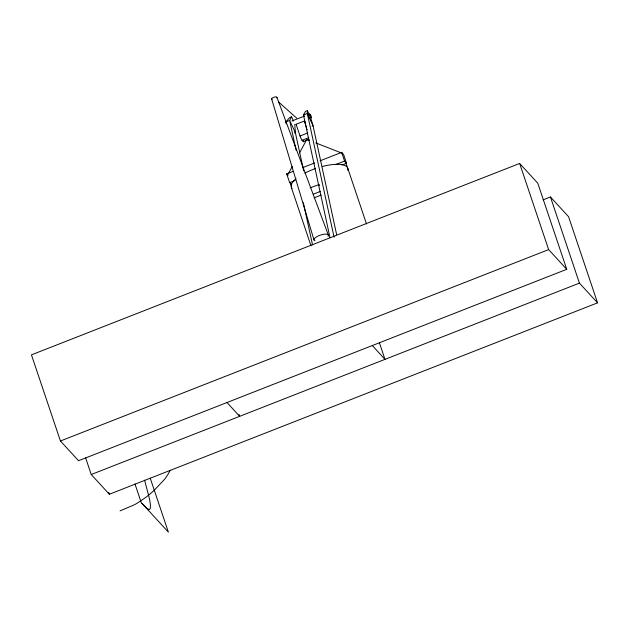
<?xml version="1.0" encoding="UTF-8"?>
<svg xmlns="http://www.w3.org/2000/svg" width="629" height="629" viewBox="0 0 629 629"><rect width="100%" height="100%" fill="white"/><g stroke="black" fill="none" stroke-linecap="round" stroke-linejoin="round"><path stroke-width="0.94" d="M330.028 237.793L303.485 115.021L305.466 111.412L307.384 110.657L307.322 113.511L334.062 237.149M309.806 113.983C312.243 124.102 311.976 111.357 308.013 114.69M288.153 174.123L292.249 166.496M299.53 152.933L306.81 139.379L309.492 140.432M170.121 470.5L167.896 474.47A49.738 46.412 -42.6 0 1 164.483 479.392L154.152 490.361A112.324 104.807 -42.6 0 1 145.881 497.28L137.24 503.169A58.56 54.644 -42.6 0 1 133.859 505.016L120.06 510.866M293.554 121.004L291.604 116.845L289.639 120.446L285.794 121.955L286.211 123.874M291.604 116.845L289.678 117.599L285.794 121.955L286.148 122.718M291.887 121.012L304.428 116.09M309.185 117.827L310.388 117.356M308.988 139.457L303.32 141.682L302.054 140.298A3.727 0.511 68.6 0 1 300.025 135.99L296.086 124.267L304.326 121.043L305.348 122.16L304.837 122.356M294.403 133.018L295.363 132.64L294.789 124.408M312.094 126.083L313.053 125.706L310.789 118.236M300.025 135.99L307.754 132.955M302.054 140.298L308.753 137.672M291.62 184.761L289.647 182.614L286.706 173.895L293.012 171.426M302.919 167.542L314.626 162.95M320.027 160.827L341.641 152.36L343.615 154.506L346.548 163.225L342.05 164.995M289.647 182.614L295.048 180.499M335.572 164.609L344.574 161.079L346.548 163.225M310.144 187.804L319.021 184.572M313.281 194.204L320.247 191.475M314.225 197.797L321.191 195.069M519.648 163.454L31.45 354.858L60.439 441L78.554 460.719L566.753 269.314L537.764 183.173L519.648 163.454L548.637 249.595L566.753 269.314M543.134 199.849L550.446 196.979L568.561 216.698L597.55 302.84L109.352 494.245L91.236 474.525L85.623 457.849M60.439 441L548.637 249.595M91.236 474.525L579.435 283.121L597.55 302.84M315.766 142.893L342.632 153.429M278.623 102L296.746 118.181M141.965 503.365L146.722 508.224L149.002 509.521A45.878 6.321 68.6 0 0 149.285 498.019L144.576 480.163M296.086 124.267L296.597 124.825M286.706 173.895L288.027 175.326M372.305 345.549L384.987 359.356L379.373 342.687M226.983 402.529L239.665 416.335L239.044 414.48M307.384 110.657L310.506 117.308M304.2 116.546L303.485 115.021L307.322 113.511L313.053 125.706L336.617 234.538M276.902 97.267L328.409 235.191M550.446 196.979L579.435 283.121M347.711 168.116L366.51 223.979M345.565 162.148L347.137 166.819M341.641 152.36L344.574 161.079M304.326 121.043L306.543 127.632M307.038 129.094L307.282 129.826M318.848 184.383L319.273 185.649M290.629 183.692L291.416 186.019M291.274 187.19L311.017 245.845M150.213 478.142L168.383 532.126L141.226 502.563L134.968 483.945M108.723 492.397L109.352 494.245M271.642 98.965L313.965 239.861M303.665 170.766L295.363 132.64L289.639 120.446L296.11 150.213M303.335 202.617L312.527 244.862M314.964 240.718A7.595 2.524 -18.6 0 1 320.405 235.12A7.595 2.524 -18.6 0 1 328.063 236.323M272.145 99.311A2.76 0.92 -18.6 0 1 272.436 97.967A2.76 0.92 -18.6 0 1 275.895 96.874A2.76 0.92 -18.6 0 1 276.548 97.927M303.453 140.495A3.727 0.511 68.6 0 1 303.32 141.682M322.307 166.496A29.783 9.891 -18.6 0 1 347.766 170.317M292.029 188.425A29.783 9.891 -18.6 0 1 296.031 178.746M304.806 173.117A29.783 9.891 -18.6 0 1 315.561 168.541"/></g></svg>
